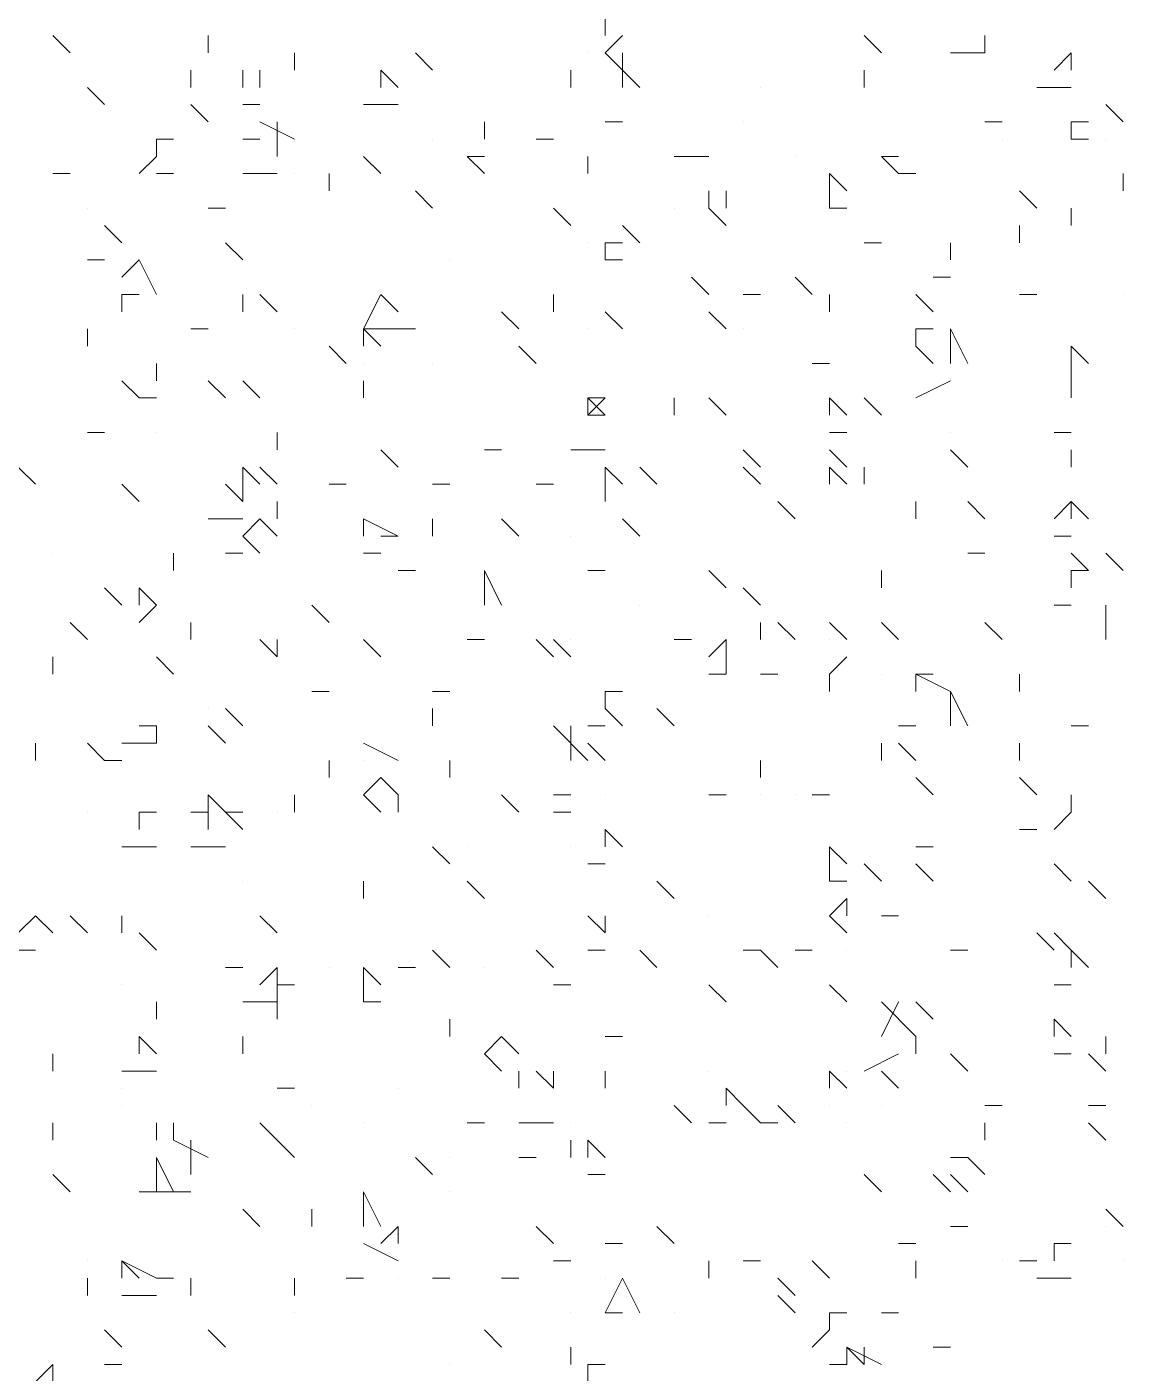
# Model space of a CAD drawing. Header units: millimetres. Extents: x 2928 to 3112, y 1220 to 1280.
# Drawn here: x 3000.6972 to 3000.9088, y 1265.2723 to 1265.5323 of the extents above; entities that cross this region are included whole.
import ezdxf

# ---------------------------------------------------------------- set-up
doc = ezdxf.new("R2010")
doc.units = ezdxf.units.MM

msp = doc.modelspace()

# ---------------------------------------------------------------- linework, layer by layer
at = {"color": 92, "linetype": 'Continuous', "lineweight": 5, "true_color": 0x00b800}
for points in [[(3000.80883, 1265.53397), (3000.80883, 1265.53063), (3000.80883, 1265.53063)], [(3000.7055, 1265.5273), (3000.70217, 1265.53063), (3000.70217, 1265.53063)], [(3000.73217, 1265.5273), (3000.73217, 1265.53063), (3000.73217, 1265.53063)], [(3000.80883, 1265.5273), (3000.81217, 1265.53063), (3000.81217, 1265.53063)], [(3000.86217, 1265.5273), (3000.85883, 1265.53063), (3000.85883, 1265.53063)], [(3000.88217, 1265.5273), (3000.88217, 1265.53063), (3000.88217, 1265.53063)], [(3000.74883, 1265.52397), (3000.74883, 1265.5273), (3000.74883, 1265.5273)], [(3000.7755, 1265.52397), (3000.77217, 1265.5273), (3000.77217, 1265.5273)], [(3000.80883, 1265.5273), (3000.8155, 1265.52063), (3000.8155, 1265.52063)], [(3000.81217, 1265.5273), (3000.81217, 1265.52063), (3000.81217, 1265.52063)], [(3000.8755, 1265.5273), (3000.88217, 1265.5273), (3000.88217, 1265.5273)], [(3000.89884, 1265.5273), (3000.8955, 1265.52397), (3000.8955, 1265.52397)], [(3000.89884, 1265.5273), (3000.89884, 1265.52397), (3000.89884, 1265.52397)], [(3000.72883, 1265.52063), (3000.72883, 1265.52397), (3000.72883, 1265.52397)], [(3000.73883, 1265.52397), (3000.73883, 1265.52063), (3000.73883, 1265.52063)], [(3000.74217, 1265.52397), (3000.74217, 1265.52063), (3000.74217, 1265.52063)], [(3000.7655, 1265.52397), (3000.76883, 1265.52063), (3000.76883, 1265.52063)], [(3000.7655, 1265.52397), (3000.7655, 1265.52063), (3000.7655, 1265.52063)], [(3000.80217, 1265.52063), (3000.80217, 1265.52397), (3000.80217, 1265.52397)], [(3000.85883, 1265.52063), (3000.85883, 1265.52397), (3000.85883, 1265.52397)], [(3000.71217, 1265.5173), (3000.70883, 1265.52063), (3000.70883, 1265.52063)], [(3000.89217, 1265.52063), (3000.89884, 1265.52063), (3000.89884, 1265.52063)], [(3000.73217, 1265.51397), (3000.72883, 1265.5173), (3000.72883, 1265.5173)], [(3000.73883, 1265.5173), (3000.74217, 1265.5173), (3000.74217, 1265.5173)], [(3000.76217, 1265.5173), (3000.76883, 1265.5173), (3000.76883, 1265.5173)], [(3000.90884, 1265.51397), (3000.9055, 1265.5173), (3000.9055, 1265.5173)], [(3000.74217, 1265.51397), (3000.74883, 1265.51063), (3000.74883, 1265.51063)], [(3000.7455, 1265.51397), (3000.7455, 1265.5073), (3000.7455, 1265.5073)], [(3000.7855, 1265.51397), (3000.7855, 1265.51063), (3000.7855, 1265.51063)], [(3000.80883, 1265.51397), (3000.81217, 1265.51397), (3000.81217, 1265.51397)], [(3000.8855, 1265.51397), (3000.88217, 1265.51397), (3000.88217, 1265.51397)], [(3000.89884, 1265.51397), (3000.90217, 1265.51397), (3000.90217, 1265.51397)], [(3000.89884, 1265.51397), (3000.89884, 1265.51063), (3000.89884, 1265.51063)], [(3000.90217, 1265.51397), (3000.89884, 1265.51397), (3000.89884, 1265.51397)], [(3000.72217, 1265.51063), (3000.7255, 1265.51063), (3000.7255, 1265.51063)], [(3000.72217, 1265.51063), (3000.72217, 1265.5073), (3000.72217, 1265.5073)], [(3000.74217, 1265.51063), (3000.73883, 1265.51063), (3000.73883, 1265.51063)], [(3000.79883, 1265.51063), (3000.7955, 1265.51063), (3000.7955, 1265.51063)], [(3000.79883, 1265.51063), (3000.7955, 1265.51063), (3000.7955, 1265.51063)], [(3000.89884, 1265.51063), (3000.90217, 1265.51063), (3000.90217, 1265.51063)], [(3000.71883, 1265.50397), (3000.72217, 1265.5073), (3000.72217, 1265.5073)], [(3000.7655, 1265.50397), (3000.76217, 1265.5073), (3000.76217, 1265.5073)], [(3000.78217, 1265.5073), (3000.7855, 1265.5073), (3000.7855, 1265.5073)], [(3000.7855, 1265.50397), (3000.78217, 1265.5073), (3000.78217, 1265.5073)], [(3000.8055, 1265.50397), (3000.8055, 1265.5073), (3000.8055, 1265.5073)], [(3000.8255, 1265.5073), (3000.82217, 1265.5073), (3000.82217, 1265.5073)], [(3000.82883, 1265.5073), (3000.8255, 1265.5073), (3000.8255, 1265.5073)], [(3000.8655, 1265.5073), (3000.86217, 1265.5073), (3000.86217, 1265.5073)], [(3000.8655, 1265.50397), (3000.86217, 1265.5073), (3000.86217, 1265.5073)], [(3000.7055, 1265.50397), (3000.70217, 1265.50397), (3000.70217, 1265.50397)], [(3000.7255, 1265.50397), (3000.72217, 1265.50397), (3000.72217, 1265.50397)], [(3000.73883, 1265.50397), (3000.7455, 1265.50397), (3000.7455, 1265.50397)], [(3000.7455, 1265.50397), (3000.74217, 1265.50397), (3000.74217, 1265.50397)], [(3000.7555, 1265.50063), (3000.7555, 1265.50397), (3000.7555, 1265.50397)], [(3000.85217, 1265.50397), (3000.8555, 1265.50063), (3000.8555, 1265.50063)], [(3000.85217, 1265.50397), (3000.85217, 1265.4973), (3000.85217, 1265.4973)], [(3000.86883, 1265.50397), (3000.8655, 1265.50397), (3000.8655, 1265.50397)], [(3000.90884, 1265.50063), (3000.90884, 1265.50397), (3000.90884, 1265.50397)], [(3000.7755, 1265.4973), (3000.77217, 1265.50063), (3000.77217, 1265.50063)], [(3000.82883, 1265.50063), (3000.82883, 1265.4973), (3000.82883, 1265.4973)], [(3000.83217, 1265.50063), (3000.83217, 1265.4973), (3000.83217, 1265.4973)], [(3000.89217, 1265.4973), (3000.88883, 1265.50063), (3000.88883, 1265.50063)], [(3000.7355, 1265.4973), (3000.73217, 1265.4973), (3000.73217, 1265.4973)], [(3000.80217, 1265.49397), (3000.79883, 1265.4973), (3000.79883, 1265.4973)], [(3000.82883, 1265.4973), (3000.83217, 1265.49397), (3000.83217, 1265.49397)], [(3000.85217, 1265.4973), (3000.8555, 1265.4973), (3000.8555, 1265.4973)], [(3000.89884, 1265.49397), (3000.89884, 1265.4973), (3000.89884, 1265.4973)], [(3000.7155, 1265.49063), (3000.71217, 1265.49397), (3000.71217, 1265.49397)], [(3000.8155, 1265.49063), (3000.81217, 1265.49397), (3000.81217, 1265.49397)], [(3000.88883, 1265.49063), (3000.88883, 1265.49397), (3000.88883, 1265.49397)], [(3000.73883, 1265.4873), (3000.7355, 1265.49063), (3000.7355, 1265.49063)], [(3000.80883, 1265.49063), (3000.81217, 1265.49063), (3000.81217, 1265.49063)], [(3000.80883, 1265.49063), (3000.80883, 1265.4873), (3000.80883, 1265.4873)], [(3000.86217, 1265.49063), (3000.85883, 1265.49063), (3000.85883, 1265.49063)], [(3000.8755, 1265.49063), (3000.8755, 1265.4873), (3000.8755, 1265.4873)], [(3000.8755, 1265.49063), (3000.8755, 1265.4873), (3000.8755, 1265.4873)], [(3000.71217, 1265.4873), (3000.70883, 1265.4873), (3000.70883, 1265.4873)], [(3000.71883, 1265.4873), (3000.7155, 1265.48397), (3000.7155, 1265.48397)], [(3000.71883, 1265.4873), (3000.72217, 1265.48063), (3000.72217, 1265.48063)], [(3000.80883, 1265.4873), (3000.81217, 1265.4873), (3000.81217, 1265.4873)], [(3000.82883, 1265.48063), (3000.8255, 1265.48397), (3000.8255, 1265.48397)], [(3000.84883, 1265.48063), (3000.8455, 1265.48397), (3000.8455, 1265.48397)], [(3000.87217, 1265.48397), (3000.8755, 1265.48397), (3000.8755, 1265.48397)], [(3000.7155, 1265.48063), (3000.71883, 1265.48063), (3000.71883, 1265.48063)], [(3000.7155, 1265.4773), (3000.7155, 1265.48063), (3000.7155, 1265.48063)], [(3000.73883, 1265.4773), (3000.73883, 1265.48063), (3000.73883, 1265.48063)], [(3000.7455, 1265.4773), (3000.74217, 1265.48063), (3000.74217, 1265.48063)], [(3000.7655, 1265.48063), (3000.76217, 1265.47397), (3000.76217, 1265.47397)], [(3000.7655, 1265.48063), (3000.76883, 1265.4773), (3000.76883, 1265.4773)], [(3000.79883, 1265.4773), (3000.79883, 1265.48063), (3000.79883, 1265.48063)], [(3000.83883, 1265.48063), (3000.8355, 1265.48063), (3000.8355, 1265.48063)], [(3000.85217, 1265.4773), (3000.85217, 1265.48063), (3000.85217, 1265.48063)], [(3000.87217, 1265.4773), (3000.86883, 1265.48063), (3000.86883, 1265.48063)], [(3000.89217, 1265.48063), (3000.88883, 1265.48063), (3000.88883, 1265.48063)], [(3000.79217, 1265.47397), (3000.78883, 1265.4773), (3000.78883, 1265.4773)], [(3000.81217, 1265.47397), (3000.80883, 1265.4773), (3000.80883, 1265.4773)], [(3000.83217, 1265.47397), (3000.82883, 1265.4773), (3000.82883, 1265.4773)], [(3000.70883, 1265.47063), (3000.70883, 1265.47397), (3000.70883, 1265.47397)], [(3000.73217, 1265.47397), (3000.72883, 1265.47397), (3000.72883, 1265.47397)], [(3000.76217, 1265.47397), (3000.76883, 1265.47397), (3000.76883, 1265.47397)], [(3000.76217, 1265.47397), (3000.7655, 1265.47063), (3000.7655, 1265.47063)], [(3000.76217, 1265.47397), (3000.76217, 1265.47063), (3000.76217, 1265.47063)], [(3000.77217, 1265.47397), (3000.76883, 1265.47397), (3000.76883, 1265.47397)], [(3000.86883, 1265.47063), (3000.86883, 1265.47397), (3000.86883, 1265.47397)], [(3000.87217, 1265.47397), (3000.86883, 1265.47397), (3000.86883, 1265.47397)], [(3000.8755, 1265.47397), (3000.87883, 1265.4673), (3000.87883, 1265.4673)], [(3000.8755, 1265.47397), (3000.8755, 1265.4673), (3000.8755, 1265.4673)], [(3000.75883, 1265.4673), (3000.7555, 1265.47063), (3000.7555, 1265.47063)], [(3000.7955, 1265.4673), (3000.79217, 1265.47063), (3000.79217, 1265.47063)], [(3000.87217, 1265.4673), (3000.86883, 1265.47063), (3000.86883, 1265.47063)], [(3000.89884, 1265.47063), (3000.90217, 1265.4673), (3000.90217, 1265.4673)], [(3000.89884, 1265.47063), (3000.89884, 1265.4673), (3000.89884, 1265.4673)], [(3000.72217, 1265.4673), (3000.72217, 1265.46397), (3000.72217, 1265.46397)], [(3000.85217, 1265.4673), (3000.84883, 1265.4673), (3000.84883, 1265.4673)], [(3000.89884, 1265.46397), (3000.89884, 1265.4673), (3000.89884, 1265.4673)], [(3000.71883, 1265.46063), (3000.7155, 1265.46397), (3000.7155, 1265.46397)], [(3000.7355, 1265.46063), (3000.73217, 1265.46397), (3000.73217, 1265.46397)], [(3000.74217, 1265.46063), (3000.73883, 1265.46397), (3000.73883, 1265.46397)], [(3000.76217, 1265.46063), (3000.76217, 1265.46397), (3000.76217, 1265.46397)], [(3000.86883, 1265.46063), (3000.8755, 1265.46397), (3000.8755, 1265.46397)], [(3000.89884, 1265.46063), (3000.89884, 1265.46397), (3000.89884, 1265.46397)], [(3000.71883, 1265.46063), (3000.72217, 1265.46063), (3000.72217, 1265.46063)], [(3000.8055, 1265.46063), (3000.80883, 1265.4573), (3000.80883, 1265.4573)], [(3000.80883, 1265.46063), (3000.8055, 1265.4573), (3000.8055, 1265.4573)], [(3000.80883, 1265.46063), (3000.8055, 1265.46063), (3000.8055, 1265.46063)], [(3000.8055, 1265.4573), (3000.8055, 1265.46063), (3000.8055, 1265.46063)], [(3000.82217, 1265.4573), (3000.82217, 1265.46063), (3000.82217, 1265.46063)], [(3000.83217, 1265.4573), (3000.82883, 1265.46063), (3000.82883, 1265.46063)], [(3000.85217, 1265.46063), (3000.8555, 1265.4573), (3000.8555, 1265.4573)], [(3000.85217, 1265.46063), (3000.85217, 1265.4573), (3000.85217, 1265.4573)], [(3000.86217, 1265.4573), (3000.85883, 1265.46063), (3000.85883, 1265.46063)], [(3000.8055, 1265.4573), (3000.80883, 1265.4573), (3000.80883, 1265.4573)], [(3000.71217, 1265.45397), (3000.70883, 1265.45397), (3000.70883, 1265.45397)], [(3000.7455, 1265.45063), (3000.7455, 1265.45397), (3000.7455, 1265.45397)], [(3000.85217, 1265.45397), (3000.8555, 1265.45397), (3000.8555, 1265.45397)], [(3000.89884, 1265.45397), (3000.8955, 1265.45397), (3000.8955, 1265.45397)], [(3000.76883, 1265.4473), (3000.7655, 1265.45063), (3000.7655, 1265.45063)], [(3000.78883, 1265.45063), (3000.7855, 1265.45063), (3000.7855, 1265.45063)], [(3000.80217, 1265.45063), (3000.80883, 1265.45063), (3000.80883, 1265.45063)], [(3000.83883, 1265.4473), (3000.8355, 1265.45063), (3000.8355, 1265.45063)], [(3000.85217, 1265.45063), (3000.8555, 1265.4473), (3000.8555, 1265.4473)], [(3000.87883, 1265.4473), (3000.8755, 1265.45063), (3000.8755, 1265.45063)], [(3000.89884, 1265.4473), (3000.89884, 1265.45063), (3000.89884, 1265.45063)], [(3000.6955, 1265.4473), (3000.69883, 1265.44397), (3000.69883, 1265.44397)], [(3000.73883, 1265.4473), (3000.74217, 1265.44397), (3000.74217, 1265.44397)], [(3000.73883, 1265.4473), (3000.73883, 1265.44063), (3000.73883, 1265.44063)], [(3000.7455, 1265.44397), (3000.74217, 1265.4473), (3000.74217, 1265.4473)], [(3000.80883, 1265.4473), (3000.81217, 1265.44397), (3000.81217, 1265.44397)], [(3000.80883, 1265.4473), (3000.80883, 1265.44397), (3000.80883, 1265.44397)], [(3000.81883, 1265.44397), (3000.8155, 1265.4473), (3000.8155, 1265.4473)], [(3000.83883, 1265.44397), (3000.8355, 1265.4473), (3000.8355, 1265.4473)], [(3000.85217, 1265.4473), (3000.85217, 1265.44397), (3000.85217, 1265.44397)], [(3000.8555, 1265.44397), (3000.85217, 1265.4473), (3000.85217, 1265.4473)], [(3000.85883, 1265.44397), (3000.85883, 1265.4473), (3000.85883, 1265.4473)], [(3000.71883, 1265.44063), (3000.7155, 1265.44397), (3000.7155, 1265.44397)], [(3000.73883, 1265.44063), (3000.7355, 1265.44397), (3000.7355, 1265.44397)], [(3000.75883, 1265.44397), (3000.7555, 1265.44397), (3000.7555, 1265.44397)], [(3000.77883, 1265.44397), (3000.7755, 1265.44397), (3000.7755, 1265.44397)], [(3000.79883, 1265.44397), (3000.7955, 1265.44397), (3000.7955, 1265.44397)], [(3000.80883, 1265.44063), (3000.80883, 1265.44397), (3000.80883, 1265.44397)], [(3000.7455, 1265.4373), (3000.7455, 1265.44063), (3000.7455, 1265.44063)], [(3000.8455, 1265.4373), (3000.84217, 1265.44063), (3000.84217, 1265.44063)], [(3000.86883, 1265.4373), (3000.86883, 1265.44063), (3000.86883, 1265.44063)], [(3000.88217, 1265.4373), (3000.87883, 1265.44063), (3000.87883, 1265.44063)], [(3000.89884, 1265.44063), (3000.8955, 1265.4373), (3000.8955, 1265.4373)], [(3000.89884, 1265.44063), (3000.89884, 1265.4373), (3000.89884, 1265.4373)], [(3000.90217, 1265.4373), (3000.89884, 1265.44063), (3000.89884, 1265.44063)], [(3000.73217, 1265.4373), (3000.73883, 1265.4373), (3000.73883, 1265.4373)], [(3000.74217, 1265.4373), (3000.73883, 1265.43397), (3000.73883, 1265.43397)], [(3000.74217, 1265.4373), (3000.7455, 1265.43397), (3000.7455, 1265.43397)], [(3000.76217, 1265.4373), (3000.76883, 1265.43397), (3000.76883, 1265.43397)], [(3000.76217, 1265.4373), (3000.76217, 1265.43397), (3000.76217, 1265.43397)], [(3000.7755, 1265.43397), (3000.7755, 1265.4373), (3000.7755, 1265.4373)], [(3000.79217, 1265.43397), (3000.78883, 1265.4373), (3000.78883, 1265.4373)], [(3000.8155, 1265.43397), (3000.81217, 1265.4373), (3000.81217, 1265.4373)], [(3000.73883, 1265.43397), (3000.74217, 1265.43063), (3000.74217, 1265.43063)], [(3000.76883, 1265.43397), (3000.7655, 1265.43397), (3000.7655, 1265.43397)], [(3000.8955, 1265.43397), (3000.89884, 1265.43397), (3000.89884, 1265.43397)], [(3000.7255, 1265.4273), (3000.7255, 1265.43063), (3000.7255, 1265.43063)], [(3000.73883, 1265.43063), (3000.7355, 1265.43063), (3000.7355, 1265.43063)], [(3000.76217, 1265.43063), (3000.7655, 1265.43063), (3000.7655, 1265.43063)], [(3000.88217, 1265.43063), (3000.87883, 1265.43063), (3000.87883, 1265.43063)], [(3000.90217, 1265.4273), (3000.89884, 1265.43063), (3000.89884, 1265.43063)], [(3000.90884, 1265.4273), (3000.9055, 1265.43063), (3000.9055, 1265.43063)], [(3000.77217, 1265.4273), (3000.76883, 1265.4273), (3000.76883, 1265.4273)], [(3000.7855, 1265.4273), (3000.78883, 1265.42063), (3000.78883, 1265.42063)], [(3000.7855, 1265.4273), (3000.7855, 1265.42063), (3000.7855, 1265.42063)], [(3000.80883, 1265.4273), (3000.8055, 1265.4273), (3000.8055, 1265.4273)], [(3000.83217, 1265.42397), (3000.82883, 1265.4273), (3000.82883, 1265.4273)], [(3000.86217, 1265.42397), (3000.86217, 1265.4273), (3000.86217, 1265.4273)], [(3000.89884, 1265.4273), (3000.90217, 1265.4273), (3000.90217, 1265.4273)], [(3000.89884, 1265.4273), (3000.89884, 1265.42397), (3000.89884, 1265.42397)], [(3000.7155, 1265.42063), (3000.71217, 1265.42397), (3000.71217, 1265.42397)], [(3000.71883, 1265.42397), (3000.72217, 1265.42063), (3000.72217, 1265.42063)], [(3000.71883, 1265.42397), (3000.71883, 1265.42063), (3000.71883, 1265.42063)], [(3000.83883, 1265.42063), (3000.8355, 1265.42397), (3000.8355, 1265.42397)], [(3000.71883, 1265.4173), (3000.72217, 1265.42063), (3000.72217, 1265.42063)], [(3000.7555, 1265.4173), (3000.75217, 1265.42063), (3000.75217, 1265.42063)], [(3000.8955, 1265.42063), (3000.89884, 1265.42063), (3000.89884, 1265.42063)], [(3000.9055, 1265.4173), (3000.9055, 1265.42063), (3000.9055, 1265.42063)], [(3000.70883, 1265.41397), (3000.7055, 1265.4173), (3000.7055, 1265.4173)], [(3000.72883, 1265.41397), (3000.72883, 1265.4173), (3000.72883, 1265.4173)], [(3000.83883, 1265.41397), (3000.83883, 1265.4173), (3000.83883, 1265.4173)], [(3000.8455, 1265.41397), (3000.84217, 1265.4173), (3000.84217, 1265.4173)], [(3000.85217, 1265.4173), (3000.8555, 1265.41397), (3000.8555, 1265.41397)], [(3000.8655, 1265.41397), (3000.86217, 1265.4173), (3000.86217, 1265.4173)], [(3000.8855, 1265.41397), (3000.88217, 1265.4173), (3000.88217, 1265.4173)], [(3000.9055, 1265.41397), (3000.9055, 1265.4173), (3000.9055, 1265.4173)], [(3000.7455, 1265.41063), (3000.74217, 1265.41397), (3000.74217, 1265.41397)], [(3000.7455, 1265.41063), (3000.7455, 1265.41397), (3000.7455, 1265.41397)], [(3000.7655, 1265.41063), (3000.76217, 1265.41397), (3000.76217, 1265.41397)], [(3000.7855, 1265.41397), (3000.78217, 1265.41397), (3000.78217, 1265.41397)], [(3000.79883, 1265.41063), (3000.7955, 1265.41397), (3000.7955, 1265.41397)], [(3000.80217, 1265.41063), (3000.79883, 1265.41397), (3000.79883, 1265.41397)], [(3000.8255, 1265.41397), (3000.82217, 1265.41397), (3000.82217, 1265.41397)], [(3000.83217, 1265.41397), (3000.82883, 1265.41063), (3000.82883, 1265.41063)], [(3000.83217, 1265.41397), (3000.83217, 1265.4073), (3000.83217, 1265.4073)], [(3000.70217, 1265.4073), (3000.70217, 1265.41063), (3000.70217, 1265.41063)], [(3000.7255, 1265.4073), (3000.72217, 1265.41063), (3000.72217, 1265.41063)], [(3000.85217, 1265.4073), (3000.8555, 1265.41063), (3000.8555, 1265.41063)], [(3000.82883, 1265.4073), (3000.83217, 1265.4073), (3000.83217, 1265.4073)], [(3000.84217, 1265.4073), (3000.83883, 1265.4073), (3000.83883, 1265.4073)], [(3000.85217, 1265.40397), (3000.85217, 1265.4073), (3000.85217, 1265.4073)], [(3000.86883, 1265.4073), (3000.8755, 1265.40397), (3000.8755, 1265.40397)], [(3000.86883, 1265.4073), (3000.86883, 1265.40397), (3000.86883, 1265.40397)], [(3000.87217, 1265.4073), (3000.86883, 1265.4073), (3000.86883, 1265.4073)], [(3000.88883, 1265.40397), (3000.88883, 1265.4073), (3000.88883, 1265.4073)], [(3000.7555, 1265.40397), (3000.75217, 1265.40397), (3000.75217, 1265.40397)], [(3000.77883, 1265.40397), (3000.7755, 1265.40397), (3000.7755, 1265.40397)], [(3000.80883, 1265.40397), (3000.81217, 1265.40397), (3000.81217, 1265.40397)], [(3000.80883, 1265.40397), (3000.80883, 1265.40063), (3000.80883, 1265.40063)], [(3000.8755, 1265.40397), (3000.87883, 1265.3973), (3000.87883, 1265.3973)], [(3000.8755, 1265.40397), (3000.8755, 1265.3973), (3000.8755, 1265.3973)], [(3000.73883, 1265.3973), (3000.7355, 1265.40063), (3000.7355, 1265.40063)], [(3000.7755, 1265.3973), (3000.7755, 1265.40063), (3000.7755, 1265.40063)], [(3000.81217, 1265.3973), (3000.80883, 1265.40063), (3000.80883, 1265.40063)], [(3000.82217, 1265.3973), (3000.81883, 1265.40063), (3000.81883, 1265.40063)], [(3000.72217, 1265.3973), (3000.71883, 1265.3973), (3000.71883, 1265.3973)], [(3000.72217, 1265.3973), (3000.72217, 1265.39397), (3000.72217, 1265.39397)], [(3000.7355, 1265.39397), (3000.73217, 1265.3973), (3000.73217, 1265.3973)], [(3000.79883, 1265.3973), (3000.8055, 1265.39063), (3000.8055, 1265.39063)], [(3000.80217, 1265.3973), (3000.80217, 1265.39063), (3000.80217, 1265.39063)], [(3000.8055, 1265.3973), (3000.80883, 1265.3973), (3000.80883, 1265.3973)], [(3000.8655, 1265.3973), (3000.86883, 1265.3973), (3000.86883, 1265.3973)], [(3000.90217, 1265.3973), (3000.89884, 1265.3973), (3000.89884, 1265.3973)], [(3000.69883, 1265.39063), (3000.69883, 1265.39397), (3000.69883, 1265.39397)], [(3000.71217, 1265.39063), (3000.70883, 1265.39397), (3000.70883, 1265.39397)], [(3000.7155, 1265.39397), (3000.72217, 1265.39397), (3000.72217, 1265.39397)], [(3000.76217, 1265.39397), (3000.76883, 1265.39063), (3000.76883, 1265.39063)], [(3000.80883, 1265.39063), (3000.8055, 1265.39397), (3000.8055, 1265.39397)], [(3000.86217, 1265.39063), (3000.86217, 1265.39397), (3000.86217, 1265.39397)], [(3000.86883, 1265.39063), (3000.8655, 1265.39397), (3000.8655, 1265.39397)], [(3000.88883, 1265.39063), (3000.88883, 1265.39397), (3000.88883, 1265.39397)], [(3000.7155, 1265.39063), (3000.71217, 1265.39063), (3000.71217, 1265.39063)], [(3000.7555, 1265.3873), (3000.7555, 1265.39063), (3000.7555, 1265.39063)], [(3000.77883, 1265.3873), (3000.77883, 1265.39063), (3000.77883, 1265.39063)], [(3000.83883, 1265.3873), (3000.83883, 1265.39063), (3000.83883, 1265.39063)], [(3000.76217, 1265.38397), (3000.7655, 1265.3873), (3000.7655, 1265.3873)], [(3000.7655, 1265.3873), (3000.76217, 1265.38397), (3000.76217, 1265.38397)], [(3000.7655, 1265.3873), (3000.76883, 1265.38397), (3000.76883, 1265.38397)], [(3000.87217, 1265.38397), (3000.86883, 1265.3873), (3000.86883, 1265.3873)], [(3000.89217, 1265.38397), (3000.88883, 1265.3873), (3000.88883, 1265.3873)], [(3000.73217, 1265.38397), (3000.73883, 1265.3773), (3000.73883, 1265.3773)], [(3000.73217, 1265.38397), (3000.73217, 1265.3773), (3000.73217, 1265.3773)], [(3000.74883, 1265.38063), (3000.74883, 1265.38397), (3000.74883, 1265.38397)], [(3000.76217, 1265.38397), (3000.7655, 1265.38063), (3000.7655, 1265.38063)], [(3000.76883, 1265.38063), (3000.76883, 1265.38397), (3000.76883, 1265.38397)], [(3000.79217, 1265.38063), (3000.78883, 1265.38397), (3000.78883, 1265.38397)], [(3000.79883, 1265.38397), (3000.80217, 1265.38397), (3000.80217, 1265.38397)], [(3000.83217, 1265.38397), (3000.82883, 1265.38397), (3000.82883, 1265.38397)], [(3000.85217, 1265.38397), (3000.84883, 1265.38397), (3000.84883, 1265.38397)], [(3000.89884, 1265.38397), (3000.89884, 1265.38063), (3000.89884, 1265.38063)], [(3000.89884, 1265.38397), (3000.89884, 1265.38063), (3000.89884, 1265.38063)], [(3000.71883, 1265.38063), (3000.72217, 1265.38063), (3000.72217, 1265.38063)], [(3000.71883, 1265.38063), (3000.71883, 1265.3773), (3000.71883, 1265.3773)], [(3000.73217, 1265.38063), (3000.72883, 1265.38063), (3000.72883, 1265.38063)], [(3000.73883, 1265.38063), (3000.7355, 1265.38063), (3000.7355, 1265.38063)], [(3000.80217, 1265.38063), (3000.79883, 1265.38063), (3000.79883, 1265.38063)], [(3000.8955, 1265.3773), (3000.89884, 1265.38063), (3000.89884, 1265.38063)], [(3000.80883, 1265.3773), (3000.81217, 1265.37397), (3000.81217, 1265.37397)], [(3000.80883, 1265.3773), (3000.80883, 1265.37397), (3000.80883, 1265.37397)], [(3000.89217, 1265.3773), (3000.88883, 1265.3773), (3000.88883, 1265.3773)], [(3000.7155, 1265.37397), (3000.72217, 1265.37397), (3000.72217, 1265.37397)], [(3000.72883, 1265.37397), (3000.7355, 1265.37397), (3000.7355, 1265.37397)], [(3000.77883, 1265.37063), (3000.7755, 1265.37397), (3000.7755, 1265.37397)], [(3000.85217, 1265.37397), (3000.8555, 1265.37063), (3000.8555, 1265.37063)], [(3000.85217, 1265.37397), (3000.85217, 1265.3673), (3000.85217, 1265.3673)], [(3000.87217, 1265.37397), (3000.86883, 1265.37397), (3000.86883, 1265.37397)], [(3000.8055, 1265.37063), (3000.80883, 1265.37063), (3000.80883, 1265.37063)], [(3000.86217, 1265.3673), (3000.85883, 1265.37063), (3000.85883, 1265.37063)], [(3000.87217, 1265.3673), (3000.86883, 1265.37063), (3000.86883, 1265.37063)], [(3000.89884, 1265.3673), (3000.8955, 1265.37063), (3000.8955, 1265.37063)], [(3000.76217, 1265.36397), (3000.76217, 1265.3673), (3000.76217, 1265.3673)], [(3000.7855, 1265.36397), (3000.78217, 1265.3673), (3000.78217, 1265.3673)], [(3000.82217, 1265.36397), (3000.81883, 1265.3673), (3000.81883, 1265.3673)], [(3000.85217, 1265.3673), (3000.8555, 1265.3673), (3000.8555, 1265.3673)], [(3000.9055, 1265.36397), (3000.90217, 1265.3673), (3000.90217, 1265.3673)], [(3000.8555, 1265.36397), (3000.85217, 1265.36063), (3000.85217, 1265.36063)], [(3000.8555, 1265.36397), (3000.8555, 1265.36063), (3000.8555, 1265.36063)], [(3000.69883, 1265.36063), (3000.6955, 1265.3573), (3000.6955, 1265.3573)], [(3000.69883, 1265.36063), (3000.70217, 1265.3573), (3000.70217, 1265.3573)], [(3000.70883, 1265.3573), (3000.7055, 1265.36063), (3000.7055, 1265.36063)], [(3000.7155, 1265.3573), (3000.7155, 1265.36063), (3000.7155, 1265.36063)], [(3000.7455, 1265.3573), (3000.74217, 1265.36063), (3000.74217, 1265.36063)], [(3000.80883, 1265.3573), (3000.8055, 1265.36063), (3000.8055, 1265.36063)], [(3000.80883, 1265.36063), (3000.80883, 1265.3573), (3000.80883, 1265.3573)], [(3000.80883, 1265.36063), (3000.80883, 1265.3573), (3000.80883, 1265.3573)], [(3000.85217, 1265.36063), (3000.8555, 1265.3573), (3000.8555, 1265.3573)], [(3000.8655, 1265.36063), (3000.86217, 1265.36063), (3000.86217, 1265.36063)], [(3000.72217, 1265.35397), (3000.71883, 1265.3573), (3000.71883, 1265.3573)], [(3000.8955, 1265.35397), (3000.89217, 1265.3573), (3000.89217, 1265.3573)], [(3000.89884, 1265.35397), (3000.8955, 1265.3573), (3000.8955, 1265.3573)], [(3000.6955, 1265.35397), (3000.69883, 1265.35397), (3000.69883, 1265.35397)], [(3000.77883, 1265.35063), (3000.7755, 1265.35397), (3000.7755, 1265.35397)], [(3000.79883, 1265.35063), (3000.7955, 1265.35397), (3000.7955, 1265.35397)], [(3000.8055, 1265.35397), (3000.80883, 1265.35397), (3000.80883, 1265.35397)], [(3000.81883, 1265.35063), (3000.8155, 1265.35397), (3000.8155, 1265.35397)], [(3000.83883, 1265.35397), (3000.8355, 1265.35397), (3000.8355, 1265.35397)], [(3000.84217, 1265.35063), (3000.83883, 1265.35397), (3000.83883, 1265.35397)], [(3000.84883, 1265.35397), (3000.8455, 1265.35397), (3000.8455, 1265.35397)], [(3000.87883, 1265.35397), (3000.8755, 1265.35397), (3000.8755, 1265.35397)], [(3000.89884, 1265.35397), (3000.90217, 1265.35063), (3000.90217, 1265.35063)], [(3000.89884, 1265.35397), (3000.89884, 1265.35063), (3000.89884, 1265.35063)], [(3000.73883, 1265.35063), (3000.7355, 1265.35063), (3000.7355, 1265.35063)], [(3000.7455, 1265.35063), (3000.74217, 1265.3473), (3000.74217, 1265.3473)], [(3000.7455, 1265.35063), (3000.7455, 1265.34397), (3000.7455, 1265.34397)], [(3000.76217, 1265.35063), (3000.7655, 1265.3473), (3000.7655, 1265.3473)], [(3000.76217, 1265.35063), (3000.76217, 1265.34397), (3000.76217, 1265.34397)], [(3000.77217, 1265.35063), (3000.76883, 1265.35063), (3000.76883, 1265.35063)], [(3000.74883, 1265.3473), (3000.7455, 1265.3473), (3000.7455, 1265.3473)], [(3000.80217, 1265.3473), (3000.79883, 1265.3473), (3000.79883, 1265.3473)], [(3000.83217, 1265.34397), (3000.82883, 1265.3473), (3000.82883, 1265.3473)], [(3000.8555, 1265.34397), (3000.85217, 1265.3473), (3000.85217, 1265.3473)], [(3000.8955, 1265.3473), (3000.89884, 1265.3473), (3000.89884, 1265.3473)], [(3000.72217, 1265.34063), (3000.72217, 1265.34397), (3000.72217, 1265.34397)], [(3000.73883, 1265.34397), (3000.7455, 1265.34397), (3000.7455, 1265.34397)], [(3000.7455, 1265.34063), (3000.7455, 1265.34397), (3000.7455, 1265.34397)], [(3000.76217, 1265.34397), (3000.7655, 1265.34397), (3000.7655, 1265.34397)], [(3000.86217, 1265.34397), (3000.86883, 1265.3373), (3000.86883, 1265.3373)], [(3000.8655, 1265.34397), (3000.86217, 1265.3373), (3000.86217, 1265.3373)], [(3000.87217, 1265.34063), (3000.86883, 1265.34397), (3000.86883, 1265.34397)], [(3000.77883, 1265.3373), (3000.77883, 1265.34063), (3000.77883, 1265.34063)], [(3000.8955, 1265.34063), (3000.89884, 1265.3373), (3000.89884, 1265.3373)], [(3000.8955, 1265.34063), (3000.8955, 1265.3373), (3000.8955, 1265.3373)], [(3000.71883, 1265.3373), (3000.72217, 1265.33397), (3000.72217, 1265.33397)], [(3000.71883, 1265.3373), (3000.71883, 1265.33397), (3000.71883, 1265.33397)], [(3000.73883, 1265.33397), (3000.73883, 1265.3373), (3000.73883, 1265.3373)], [(3000.78883, 1265.3373), (3000.7855, 1265.33397), (3000.7855, 1265.33397)], [(3000.78883, 1265.3373), (3000.79217, 1265.33397), (3000.79217, 1265.33397)], [(3000.81217, 1265.3373), (3000.80883, 1265.3373), (3000.80883, 1265.3373)], [(3000.86883, 1265.33397), (3000.86883, 1265.3373), (3000.86883, 1265.3373)], [(3000.9055, 1265.33397), (3000.9055, 1265.3373), (3000.9055, 1265.3373)], [(3000.70217, 1265.33063), (3000.70217, 1265.33397), (3000.70217, 1265.33397)], [(3000.7855, 1265.33397), (3000.78883, 1265.33063), (3000.78883, 1265.33063)], [(3000.85883, 1265.33063), (3000.8655, 1265.33397), (3000.8655, 1265.33397)], [(3000.87883, 1265.33063), (3000.8755, 1265.33397), (3000.8755, 1265.33397)], [(3000.8955, 1265.33397), (3000.89884, 1265.33397), (3000.89884, 1265.33397)], [(3000.9055, 1265.33063), (3000.90217, 1265.33397), (3000.90217, 1265.33397)], [(3000.7155, 1265.33063), (3000.72217, 1265.33063), (3000.72217, 1265.33063)], [(3000.79217, 1265.3273), (3000.79217, 1265.33063), (3000.79217, 1265.33063)], [(3000.7955, 1265.33063), (3000.79883, 1265.3273), (3000.79883, 1265.3273)], [(3000.79883, 1265.33063), (3000.79883, 1265.3273), (3000.79883, 1265.3273)], [(3000.80883, 1265.3273), (3000.80883, 1265.33063), (3000.80883, 1265.33063)], [(3000.85217, 1265.33063), (3000.8555, 1265.3273), (3000.8555, 1265.3273)], [(3000.85217, 1265.33063), (3000.85217, 1265.3273), (3000.85217, 1265.3273)], [(3000.8655, 1265.3273), (3000.86217, 1265.33063), (3000.86217, 1265.33063)], [(3000.74883, 1265.3273), (3000.7455, 1265.3273), (3000.7455, 1265.3273)], [(3000.83217, 1265.3273), (3000.8355, 1265.32396), (3000.8355, 1265.32396)], [(3000.83217, 1265.3273), (3000.83217, 1265.32396), (3000.83217, 1265.32396)], [(3000.8255, 1265.32063), (3000.82217, 1265.32396), (3000.82217, 1265.32396)], [(3000.83883, 1265.32063), (3000.8355, 1265.32396), (3000.8355, 1265.32396)], [(3000.8455, 1265.32063), (3000.84217, 1265.32396), (3000.84217, 1265.32396)], [(3000.8855, 1265.32396), (3000.88217, 1265.32396), (3000.88217, 1265.32396)], [(3000.9055, 1265.32396), (3000.90217, 1265.32396), (3000.90217, 1265.32396)], [(3000.70217, 1265.3173), (3000.70217, 1265.32063), (3000.70217, 1265.32063)], [(3000.72217, 1265.3173), (3000.72217, 1265.32063), (3000.72217, 1265.32063)], [(3000.7255, 1265.3173), (3000.7255, 1265.32063), (3000.7255, 1265.32063)], [(3000.7455, 1265.3173), (3000.74217, 1265.32063), (3000.74217, 1265.32063)], [(3000.7855, 1265.32063), (3000.78217, 1265.32063), (3000.78217, 1265.32063)], [(3000.79217, 1265.32063), (3000.79883, 1265.32063), (3000.79883, 1265.32063)], [(3000.82883, 1265.32063), (3000.83217, 1265.32063), (3000.83217, 1265.32063)], [(3000.84217, 1265.32063), (3000.83883, 1265.32063), (3000.83883, 1265.32063)], [(3000.88217, 1265.3173), (3000.88217, 1265.32063), (3000.88217, 1265.32063)], [(3000.9055, 1265.3173), (3000.90217, 1265.32063), (3000.90217, 1265.32063)], [(3000.7255, 1265.3173), (3000.73217, 1265.31396), (3000.73217, 1265.31396)], [(3000.72883, 1265.3173), (3000.72883, 1265.31063), (3000.72883, 1265.31063)], [(3000.74883, 1265.31396), (3000.7455, 1265.3173), (3000.7455, 1265.3173)], [(3000.80217, 1265.31396), (3000.80217, 1265.3173), (3000.80217, 1265.3173)], [(3000.8055, 1265.3173), (3000.80883, 1265.31396), (3000.80883, 1265.31396)], [(3000.8055, 1265.3173), (3000.8055, 1265.31396), (3000.8055, 1265.31396)], [(3000.72217, 1265.31396), (3000.7255, 1265.3073), (3000.7255, 1265.3073)], [(3000.72217, 1265.31396), (3000.72217, 1265.3073), (3000.72217, 1265.3073)], [(3000.7755, 1265.31063), (3000.77217, 1265.31396), (3000.77217, 1265.31396)], [(3000.7955, 1265.31396), (3000.79217, 1265.31396), (3000.79217, 1265.31396)], [(3000.87883, 1265.31396), (3000.8755, 1265.31396), (3000.8755, 1265.31396)], [(3000.87883, 1265.31396), (3000.88217, 1265.31063), (3000.88217, 1265.31063)], [(3000.7055, 1265.3073), (3000.70217, 1265.31063), (3000.70217, 1265.31063)], [(3000.8055, 1265.31063), (3000.80883, 1265.31063), (3000.80883, 1265.31063)], [(3000.86217, 1265.3073), (3000.85883, 1265.31063), (3000.85883, 1265.31063)], [(3000.8755, 1265.3073), (3000.87217, 1265.31063), (3000.87217, 1265.31063)], [(3000.8755, 1265.31063), (3000.87883, 1265.3073), (3000.87883, 1265.3073)], [(3000.71883, 1265.3073), (3000.72217, 1265.3073), (3000.72217, 1265.3073)], [(3000.72217, 1265.3073), (3000.72883, 1265.3073), (3000.72883, 1265.3073)], [(3000.76217, 1265.3073), (3000.7655, 1265.30063), (3000.7655, 1265.30063)], [(3000.76217, 1265.3073), (3000.76217, 1265.30063), (3000.76217, 1265.30063)], [(3000.74217, 1265.30063), (3000.73883, 1265.30396), (3000.73883, 1265.30396)], [(3000.75217, 1265.30063), (3000.75217, 1265.30396), (3000.75217, 1265.30396)], [(3000.90884, 1265.30063), (3000.9055, 1265.30396), (3000.9055, 1265.30396)], [(3000.76883, 1265.30063), (3000.7655, 1265.2973), (3000.7655, 1265.2973)], [(3000.76883, 1265.30063), (3000.76883, 1265.2973), (3000.76883, 1265.2973)], [(3000.79883, 1265.2973), (3000.7955, 1265.30063), (3000.7955, 1265.30063)], [(3000.82217, 1265.2973), (3000.81883, 1265.30063), (3000.81883, 1265.30063)], [(3000.87883, 1265.30063), (3000.8755, 1265.30063), (3000.8755, 1265.30063)], [(3000.76217, 1265.2973), (3000.76883, 1265.29396), (3000.76883, 1265.29396)], [(3000.81217, 1265.2973), (3000.80883, 1265.2973), (3000.80883, 1265.2973)], [(3000.86883, 1265.2973), (3000.8655, 1265.2973), (3000.8655, 1265.2973)], [(3000.8955, 1265.2973), (3000.89884, 1265.2973), (3000.89884, 1265.2973)], [(3000.8955, 1265.2973), (3000.8955, 1265.29396), (3000.8955, 1265.29396)], [(3000.7155, 1265.29396), (3000.72217, 1265.29063), (3000.72217, 1265.29063)], [(3000.7155, 1265.29396), (3000.7155, 1265.29063), (3000.7155, 1265.29063)], [(3000.71883, 1265.29063), (3000.7155, 1265.29396), (3000.7155, 1265.29396)], [(3000.80217, 1265.29396), (3000.79883, 1265.29396), (3000.79883, 1265.29396)], [(3000.82883, 1265.29063), (3000.82883, 1265.29396), (3000.82883, 1265.29396)], [(3000.83883, 1265.29396), (3000.8355, 1265.29396), (3000.8355, 1265.29396)], [(3000.85217, 1265.29063), (3000.84883, 1265.29396), (3000.84883, 1265.29396)], [(3000.86883, 1265.29063), (3000.86883, 1265.29396), (3000.86883, 1265.29396)], [(3000.89217, 1265.29396), (3000.88883, 1265.29396), (3000.88883, 1265.29396)], [(3000.70883, 1265.2873), (3000.70883, 1265.29063), (3000.70883, 1265.29063)], [(3000.7255, 1265.29063), (3000.72217, 1265.29063), (3000.72217, 1265.29063)], [(3000.72883, 1265.2873), (3000.72883, 1265.29063), (3000.72883, 1265.29063)], [(3000.74883, 1265.2873), (3000.74883, 1265.29063), (3000.74883, 1265.29063)], [(3000.76217, 1265.29063), (3000.75883, 1265.29063), (3000.75883, 1265.29063)], [(3000.77883, 1265.29063), (3000.7755, 1265.29063), (3000.7755, 1265.29063)], [(3000.79217, 1265.29063), (3000.78883, 1265.29063), (3000.78883, 1265.29063)], [(3000.81217, 1265.29063), (3000.80883, 1265.28396), (3000.80883, 1265.28396)], [(3000.81217, 1265.29063), (3000.8155, 1265.28396), (3000.8155, 1265.28396)], [(3000.8455, 1265.2873), (3000.84217, 1265.29063), (3000.84217, 1265.29063)], [(3000.89217, 1265.29063), (3000.89884, 1265.29063), (3000.89884, 1265.29063)], [(3000.7155, 1265.2873), (3000.72217, 1265.2873), (3000.72217, 1265.2873)], [(3000.8455, 1265.28396), (3000.84217, 1265.2873), (3000.84217, 1265.2873)], [(3000.80883, 1265.28396), (3000.81217, 1265.28396), (3000.81217, 1265.28396)], [(3000.85217, 1265.28396), (3000.8555, 1265.28396), (3000.8555, 1265.28396)], [(3000.85217, 1265.28396), (3000.85217, 1265.28063), (3000.85217, 1265.28063)], [(3000.8655, 1265.28396), (3000.86217, 1265.28396), (3000.86217, 1265.28396)], [(3000.7155, 1265.2773), (3000.71217, 1265.28063), (3000.71217, 1265.28063)], [(3000.7355, 1265.2773), (3000.73217, 1265.28063), (3000.73217, 1265.28063)], [(3000.78883, 1265.2773), (3000.7855, 1265.28063), (3000.7855, 1265.28063)], [(3000.84883, 1265.2773), (3000.85217, 1265.28063), (3000.85217, 1265.28063)], [(3000.80217, 1265.27396), (3000.80217, 1265.2773), (3000.80217, 1265.2773)], [(3000.8555, 1265.2773), (3000.86217, 1265.27396), (3000.86217, 1265.27396)], [(3000.8555, 1265.2773), (3000.85883, 1265.27396), (3000.85883, 1265.27396)], [(3000.8555, 1265.2773), (3000.8555, 1265.27396), (3000.8555, 1265.27396)], [(3000.85883, 1265.2773), (3000.85883, 1265.27396), (3000.85883, 1265.27396)], [(3000.8755, 1265.2773), (3000.87217, 1265.2773), (3000.87217, 1265.2773)], [(3000.70217, 1265.27396), (3000.69883, 1265.27063), (3000.69883, 1265.27063)], [(3000.70217, 1265.27396), (3000.70217, 1265.27063), (3000.70217, 1265.27063)], [(3000.7155, 1265.27396), (3000.71217, 1265.27396), (3000.71217, 1265.27396)], [(3000.8055, 1265.27396), (3000.80883, 1265.27396), (3000.80883, 1265.27396)], [(3000.8055, 1265.27396), (3000.8055, 1265.27063), (3000.8055, 1265.27063)], [(3000.85217, 1265.27396), (3000.8555, 1265.27396), (3000.8555, 1265.27396)]]:
    msp.add_lwpolyline(points, dxfattribs=at)
for points in [[(3000.8055, 1265.5273), (3000.8055, 1265.5273)], [(3000.89884, 1265.5273), (3000.89884, 1265.5273)], [(3000.83883, 1265.52063), (3000.83883, 1265.52063)], [(3000.8355, 1265.51397), (3000.8355, 1265.51397)], [(3000.7755, 1265.51063), (3000.7755, 1265.51063)], [(3000.7855, 1265.51063), (3000.7855, 1265.51063)], [(3000.8855, 1265.51063), (3000.8855, 1265.51063)], [(3000.9055, 1265.51063), (3000.9055, 1265.51063)], [(3000.8455, 1265.5073), (3000.8455, 1265.5073)], [(3000.86217, 1265.5073), (3000.86217, 1265.5073)], [(3000.74883, 1265.50397), (3000.74883, 1265.50397)], [(3000.7855, 1265.50397), (3000.7855, 1265.50397)], [(3000.70883, 1265.4973), (3000.70883, 1265.4973)], [(3000.82217, 1265.4973), (3000.82217, 1265.4973)], [(3000.8055, 1265.49063), (3000.8055, 1265.49063)], [(3000.77883, 1265.4873), (3000.77883, 1265.4873)], [(3000.90884, 1265.48063), (3000.90884, 1265.48063)], [(3000.74883, 1265.47397), (3000.74883, 1265.47397)], [(3000.8055, 1265.47397), (3000.8055, 1265.47397)], [(3000.8355, 1265.47397), (3000.8355, 1265.47397)], [(3000.72217, 1265.4673), (3000.72217, 1265.4673)], [(3000.76217, 1265.4673), (3000.76217, 1265.4673)], [(3000.7755, 1265.4673), (3000.7755, 1265.4673)], [(3000.80883, 1265.46063), (3000.80883, 1265.46063)], [(3000.89884, 1265.46063), (3000.89884, 1265.46063)], [(3000.72217, 1265.45397), (3000.72217, 1265.45397)], [(3000.8755, 1265.45397), (3000.8755, 1265.45397)], [(3000.85217, 1265.45063), (3000.85217, 1265.45063)], [(3000.79883, 1265.44397), (3000.79883, 1265.44397)], [(3000.80217, 1265.43397), (3000.80217, 1265.43397)], [(3000.70217, 1265.43063), (3000.70217, 1265.43063)], [(3000.7855, 1265.42063), (3000.7855, 1265.42063)], [(3000.8155, 1265.42063), (3000.8155, 1265.42063)], [(3000.80217, 1265.41397), (3000.80217, 1265.41397)], [(3000.85217, 1265.41397), (3000.85217, 1265.41397)], [(3000.86217, 1265.4073), (3000.86217, 1265.4073)], [(3000.73217, 1265.40063), (3000.73217, 1265.40063)], [(3000.8755, 1265.3973), (3000.8755, 1265.3973)], [(3000.76217, 1265.39063), (3000.76217, 1265.39063)], [(3000.76217, 1265.38397), (3000.76217, 1265.38397)], [(3000.80883, 1265.38397), (3000.80883, 1265.38397)], [(3000.83883, 1265.38397), (3000.83883, 1265.38397)], [(3000.8455, 1265.38397), (3000.8455, 1265.38397)], [(3000.70883, 1265.38063), (3000.70883, 1265.38063)], [(3000.7455, 1265.38063), (3000.7455, 1265.38063)], [(3000.78217, 1265.37397), (3000.78217, 1265.37397)], [(3000.80217, 1265.37397), (3000.80217, 1265.37397)], [(3000.73883, 1265.3673), (3000.73883, 1265.3673)], [(3000.80883, 1265.36063), (3000.80883, 1265.36063)], [(3000.82883, 1265.36063), (3000.82883, 1265.36063)], [(3000.69883, 1265.35397), (3000.69883, 1265.35397)], [(3000.8555, 1265.35397), (3000.8555, 1265.35397)], [(3000.7555, 1265.35063), (3000.7555, 1265.35063)], [(3000.7855, 1265.35063), (3000.7855, 1265.35063)], [(3000.7155, 1265.3473), (3000.7155, 1265.3473)], [(3000.82883, 1265.33063), (3000.82883, 1265.33063)], [(3000.8555, 1265.33063), (3000.8555, 1265.33063)], [(3000.7155, 1265.3273), (3000.7155, 1265.3273)], [(3000.76883, 1265.3273), (3000.76883, 1265.3273)], [(3000.7155, 1265.32396), (3000.7155, 1265.32396)], [(3000.75217, 1265.32396), (3000.75217, 1265.32396)], [(3000.85217, 1265.32396), (3000.85217, 1265.32396)], [(3000.86217, 1265.32396), (3000.86217, 1265.32396)], [(3000.76217, 1265.32063), (3000.76217, 1265.32063)], [(3000.80217, 1265.32063), (3000.80217, 1265.32063)], [(3000.8555, 1265.32063), (3000.8555, 1265.32063)], [(3000.77883, 1265.31396), (3000.77883, 1265.31396)], [(3000.77883, 1265.3073), (3000.77883, 1265.3073)], [(3000.76217, 1265.30063), (3000.76217, 1265.30063)], [(3000.9055, 1265.30063), (3000.9055, 1265.30063)], [(3000.70883, 1265.29396), (3000.70883, 1265.29396)], [(3000.8855, 1265.29396), (3000.8855, 1265.29396)], [(3000.90884, 1265.29396), (3000.90884, 1265.29396)], [(3000.76883, 1265.29063), (3000.76883, 1265.29063)], [(3000.80883, 1265.29063), (3000.80883, 1265.29063)], [(3000.74883, 1265.28396), (3000.74883, 1265.28396)], [(3000.80217, 1265.28396), (3000.80217, 1265.28396)], [(3000.82217, 1265.28396), (3000.82217, 1265.28396)], [(3000.77883, 1265.27396), (3000.77883, 1265.27396)]]:
    msp.add_lwpolyline(points, close=True, dxfattribs=at)

doc.saveas('drawing.dxf')
